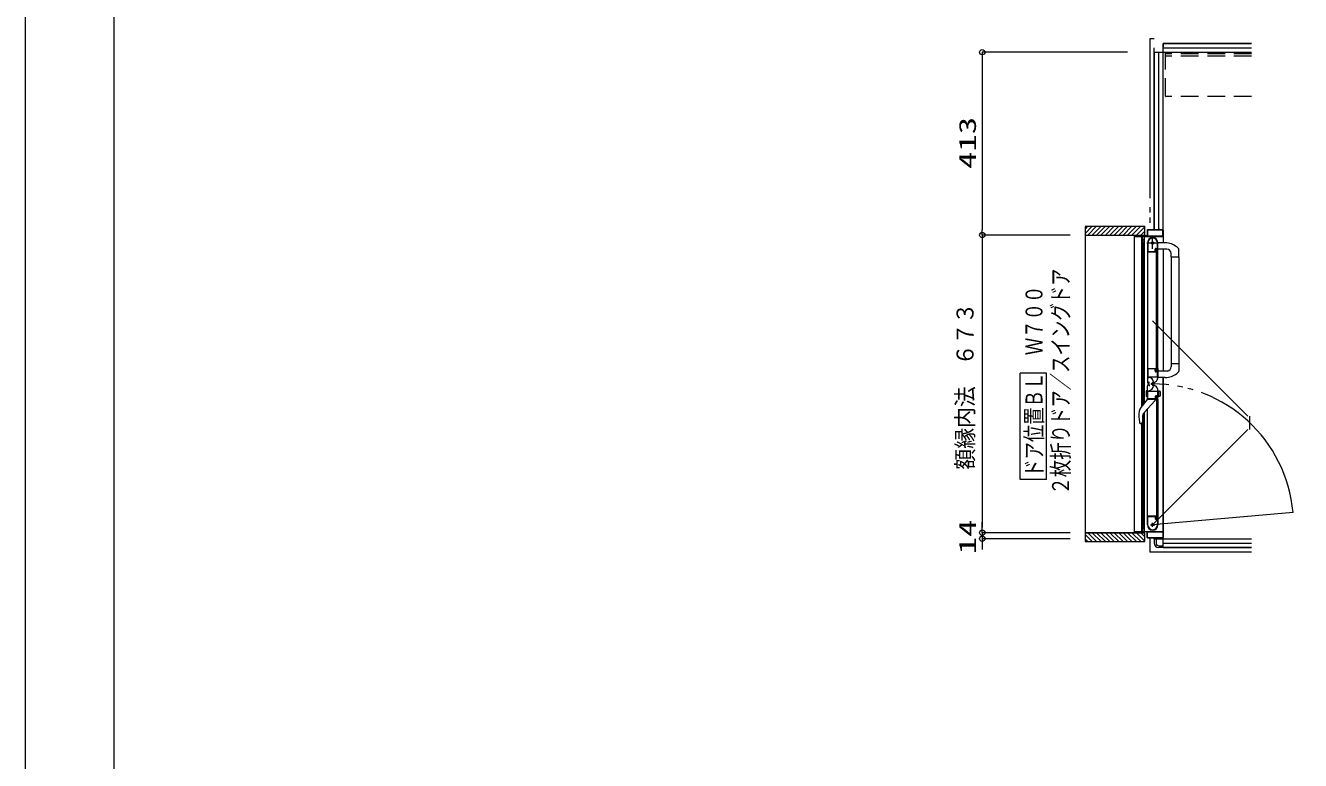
# Model space of a CAD drawing. Units: millimetres on the paper. Extents: x -305 to 305, y -152 to 152.
# Drawn here: x -301 to -156.9, y 0 to 83.1 of the extents above; entities that cross this region are included whole.
import ezdxf
from ezdxf.enums import TextEntityAlignment as Align

# ---------------------------------------------------------------- set-up
doc = ezdxf.new("R2010")
doc.units = ezdxf.units.MM
for name, pattern in [('DASHED2', [3, 2, -1]), ('LONG_CHAIN', [21, 18, -1, 1, -1]), ('LONG_DOUBLE_CHAIN', [21.8, 18, -1, 0.6, -0.6, 0.6, -1])]:
    doc.linetypes.add(name, pattern=pattern)
for name, color, linetype, lineweight in [('0-0_0', 7, 'Continuous', 9), ('0-1_VIEW0001', 7, 'Continuous', 9), ('0-3_図面枠', 3, 'Continuous', 9), ('0-4_DEFPOINTS', 7, 'Continuous', 9)]:
    doc.layers.add(name, color=color, linetype=linetype, lineweight=lineweight)
doc.styles.add('ＭＳ ゴシック', font='')
doc.styles.get('ＭＳ ゴシック').set_extended_font_data('MS Gothic')

# ---------------------------------------------------------------- blocks, each defined once
blk = doc.blocks.new('_ORIGIN')
at = {"layer": '0-0_0'}
blk.add_line((0, 0), (-1, 0), dxfattribs=at)
blk.add_circle((0, 0), 0.5, dxfattribs=at)

msp = doc.modelspace()

# ---------------------------------------------------------------- linework, layer by layer
at = {"layer": '0-0_0'}
for p, q in [((-176.475, 80.074), (-192.881, 80.074)), ((-192.881, 79.474), (-192.881, 60.004)), ((-182.923, 59.404), (-192.881, 59.404)), ((-182.923, 59.404), (-192.881, 59.404)), ((-192.881, 58.804), (-192.881, 26.354)), ((-192.881, 26.354), (-192.881, 26.954)), ((-182.923, 25.754), (-192.881, 25.754)), ((-182.923, 25.754), (-192.881, 25.754)), ((-192.881, 25.754), (-192.881, 25.074)), ((-182.923, 25.074), (-192.881, 25.074)), ((-192.881, 24.474), (-192.881, 23.874))]:
    msp.add_line(p, q, dxfattribs=at)
at = {"layer": '0-1_VIEW0001', "linetype": 'LONG_DOUBLE_CHAIN'}
for p, q in [((-173.934, 81.573), (-173.934, 59.998)), ((-173.434, 81.573), (-173.934, 81.573)), ((-173.619, 49.695), (-162.859, 38.934)), ((-162.659, 38.934), (-162.659, 37.408)), ((-173.619, 26.648), (-162.859, 37.408)), ((-157.755, 28.036), (-173.619, 26.648)), ((-173.934, 25.148), (-173.934, 23.573)), ((-162.434, 23.573), (-173.934, 23.573))]:
    msp.add_line(p, q, dxfattribs=at)
at = {"layer": '0-1_VIEW0001'}
for p, q in [((-172.434, 81.073), (-162.434, 81.073)), ((-172.434, 59.948), (-172.434, 81.073)), ((-162.434, 81.073), (-172.434, 81.073)), ((-172.434, 81.073), (-172.434, 80.673)), ((-173.434, 80.073), (-173.434, 80.573)), ((-173.434, 59.998), (-173.434, 80.073)), ((-173.434, 80.073), (-162.434, 80.073)), ((-173.434, 80.073), (-173.434, 59.998)), ((-172.934, 59.998), (-172.934, 80.073)), ((-172.434, 80.573), (-162.434, 80.573)), ((-181.259, 60.398), (-174.509, 60.398)), ((-181.259, 59.583), (-180.444, 60.398)), ((-181.259, 60.078), (-180.939, 60.398)), ((-181.259, 60.347), (-181.259, 24.748)), ((-181.259, 59.398), (-174.509, 59.398)), ((-180.949, 59.398), (-179.949, 60.398)), ((-180.454, 59.398), (-179.454, 60.398)), ((-179.959, 59.398), (-178.959, 60.398)), ((-179.459, 59.398), (-178.459, 60.398)), ((-178.959, 59.398), (-177.959, 60.398)), ((-178.459, 59.398), (-177.459, 60.398)), ((-177.959, 59.398), (-176.959, 60.398)), ((-177.459, 59.398), (-176.459, 60.398)), ((-176.959, 59.398), (-175.959, 60.398)), ((-176.459, 59.398), (-175.459, 60.398)), ((-175.959, 59.398), (-174.959, 60.398)), ((-175.684, 59.383), (-175.684, 59.263)), ((-175.684, 25.898), (-175.684, 59.248)), ((-175.669, 59.248), (-174.834, 59.248)), ((-175.634, 59.313), (-175.634, 59.383)), ((-174.249, 59.298), (-175.619, 59.298)), ((-175.459, 59.398), (-174.509, 60.348)), ((-174.959, 59.398), (-174.509, 59.848)), ((-174.857, 40.019), (-174.857, 59.248)), ((-174.819, 59.233), (-174.819, 58.548)), ((-174.769, 58.913), (-174.769, 59.233)), ((-174.754, 59.248), (-172.459, 59.248)), ((-174.541, 40.403), (-174.541, 59.248)), ((-174.509, 59.399), (-174.509, 60.398)), ((-174.234, 59.948), (-174.234, 59.313)), ((-174.189, 59.938), (-174.189, 59.313)), ((-172.889, 59.998), (-174.184, 59.998)), ((-172.494, 59.953), (-174.174, 59.953)), ((-174.174, 59.298), (-172.494, 59.298)), ((-172.874, 60.063), (-172.874, 60.013)), ((-172.844, 60.073), (-172.864, 60.073)), ((-172.834, 60.013), (-172.834, 60.063)), ((-172.484, 59.998), (-172.819, 59.998)), ((-172.479, 59.313), (-172.479, 59.938)), ((-172.434, 59.95), (-172.434, 58.524)), ((-174.769, 58.568), (-174.769, 58.838)), ((-174.769, 58.498), (-174.669, 58.498)), ((-174.669, 58.898), (-174.754, 58.898)), ((-174.754, 58.853), (-174.684, 58.853)), ((-174.684, 58.553), (-174.754, 58.553)), ((-174.681, 40.233), (-174.681, 58.498)), ((-174.669, 58.838), (-174.669, 58.793)), ((-174.669, 58.613), (-174.669, 58.568)), ((-174.654, 58.778), (-174.634, 58.778)), ((-174.634, 58.628), (-174.654, 58.628)), ((-174.619, 58.793), (-174.619, 58.848)), ((-174.619, 58.548), (-174.619, 58.613)), ((-174.219, 58.499), (-174.219, 44.323)), ((-174.169, 58.572), (-174.169, 57.558)), ((-173.329, 57.558), (-173.329, 57.818)), ((-173.284, 57.573), (-173.284, 57.798)), ((-173.254, 57.893), (-173.139, 57.893)), ((-173.234, 57.848), (-173.109, 57.848)), ((-173.184, 57.823), (-173.084, 57.823)), ((-173.184, 43.998), (-173.184, 57.823)), ((-173.084, 43.998), (-173.084, 57.823)), ((-173.064, 57.968), (-173.064, 58.498)), ((-173.019, 57.513), (-173.019, 58.498)), ((-172.024, 57.803), (-173.019, 57.803)), ((-172.191, 58.523), (-173.009, 58.526)), ((-172.434, 57.798), (-172.434, 44.024)), ((-170.896, 58.061), (-170.697, 57.877)), ((-170.669, 56.948), (-170.669, 57.808)), ((-174.209, 57.498), (-173.268, 57.498)), ((-174.159, 57.548), (-173.339, 57.548)), ((-173.255, 57.505), (-173.246, 57.52)), ((-173.244, 57.527), (-173.244, 57.533)), ((-173.082, 57.52), (-173.073, 57.505)), ((-173.061, 57.498), (-173.034, 57.498)), ((-173.034, 44.323), (-173.034, 57.498)), ((-171.524, 56.948), (-171.524, 57.303)), ((-171.524, 56.948), (-170.669, 56.948)), ((-171.519, 56.948), (-171.519, 44.874)), ((-170.669, 56.948), (-170.669, 44.012)), ((-171.524, 44.874), (-171.524, 44.519)), ((-171.524, 44.874), (-170.669, 44.874)), ((-185.61, 43.785), (-188.61, 43.785)), ((-188.61, 31.785), (-188.61, 43.785)), ((-185.61, 31.785), (-185.61, 43.785)), ((-174.219, 44.354), (-174.219, 42.784)), ((-174.219, 44.323), (-173.268, 44.323)), ((-174.169, 44.263), (-174.169, 43.403)), ((-173.344, 44.273), (-174.159, 44.273)), ((-174.159, 43.393), (-173.079, 43.393)), ((-174.145, 43.303), (-174.065, 43.303)), ((-173.329, 44.008), (-173.329, 44.258)), ((-173.284, 44.023), (-173.284, 44.248)), ((-173.246, 44.302), (-173.255, 44.316)), ((-173.139, 43.933), (-173.254, 43.933)), ((-173.244, 44.288), (-173.244, 44.294)), ((-173.109, 43.973), (-173.234, 43.973)), ((-173.084, 43.998), (-173.184, 43.998)), ((-173.073, 44.316), (-173.082, 44.302)), ((-173.064, 43.408), (-173.064, 43.858)), ((-173.034, 44.323), (-173.061, 44.323)), ((-173.019, 44.308), (-173.019, 43.322)), ((-171.955, 44.024), (-173.009, 44.024)), ((-172.191, 43.298), (-173.009, 43.296)), ((-172.434, 43.298), (-172.434, 25.198)), ((-172.434, 24.073), (-172.434, 43.298)), ((-170.894, 43.761), (-170.697, 43.944)), ((-174.319, 41.149), (-174.319, 41.796)), ((-174.219, 40.793), (-174.219, 42.363)), ((-174.069, 42.633), (-174.039, 42.633)), ((-174.069, 42.513), (-174.039, 42.513)), ((-174.014, 42.658), (-174.014, 42.808)), ((-174.014, 42.488), (-174.014, 42.338)), ((-173.525, 42.763), (-173.525, 42.383)), ((-173.449, 42.727), (-173.319, 42.802)), ((-173.449, 42.419), (-173.319, 42.344)), ((-173.019, 40.838), (-173.019, 41.824)), ((-173.019, 41.823), (-172.825, 41.77)), ((-172.919, 41.149), (-172.919, 41.796)), ((-174.932, 39.928), (-174.194, 40.823)), ((-173.373, 40.661), (-174.551, 39.373)), ((-174.369, 41.756), (-174.369, 41.19)), ((-174.219, 41.123), (-174.343, 41.156)), ((-173.268, 40.823), (-174.209, 40.823)), ((-174.169, 40.883), (-174.169, 41.743)), ((-174.159, 41.753), (-173.079, 41.753)), ((-173.344, 40.873), (-174.159, 40.873)), ((-173.344, 40.823), (-173.344, 40.732)), ((-173.329, 41.138), (-173.329, 40.888)), ((-173.284, 41.123), (-173.284, 40.898)), ((-173.246, 40.845), (-173.255, 40.83)), ((-173.139, 41.213), (-173.254, 41.213)), ((-173.244, 40.858), (-173.244, 40.852)), ((-173.109, 41.173), (-173.234, 41.173)), ((-173.184, 41.148), (-173.184, 27.323)), ((-173.084, 41.148), (-173.184, 41.148)), ((-173.084, 41.148), (-173.084, 27.323)), ((-173.073, 40.83), (-173.082, 40.845)), ((-173.064, 41.738), (-173.064, 41.288)), ((-173.034, 40.823), (-173.061, 40.823)), ((-173.034, 40.823), (-173.034, 27.648)), ((-173.019, 41.123), (-172.825, 41.175)), ((-172.769, 41.698), (-172.769, 41.247)), ((-174.681, 26.648), (-174.681, 39.188)), ((-174.541, 25.898), (-174.541, 39.385)), ((-174.219, 26.648), (-174.219, 39.736)), ((-175.112, 38.236), (-175.068, 38.121)), ((-175.041, 38.087), (-175.068, 38.121)), ((-175.041, 38.087), (-175.04, 38.086)), ((-174.916, 38.073), (-174.998, 38.073)), ((-174.857, 25.898), (-174.857, 38.073)), ((-174.84, 38.109), (-174.841, 38.106)), ((-174.778, 38.789), (-174.778, 38.27)), ((-185.61, 31.785), (-188.61, 31.785)), ((-174.209, 27.648), (-173.268, 27.648)), ((-174.169, 26.574), (-174.169, 27.588)), ((-174.159, 27.598), (-173.339, 27.598)), ((-173.329, 27.588), (-173.329, 27.328)), ((-173.284, 27.573), (-173.284, 27.348)), ((-173.255, 27.641), (-173.246, 27.627)), ((-173.244, 27.619), (-173.244, 27.613)), ((-173.082, 27.627), (-173.073, 27.641)), ((-173.061, 27.648), (-173.034, 27.648)), ((-173.019, 27.633), (-173.019, 26.648)), ((-174.819, 25.913), (-174.819, 26.598)), ((-174.769, 26.648), (-174.669, 26.648)), ((-174.769, 26.578), (-174.769, 26.308)), ((-174.769, 26.233), (-174.769, 25.913)), ((-174.684, 26.593), (-174.754, 26.593)), ((-174.754, 26.293), (-174.684, 26.293)), ((-174.669, 26.248), (-174.754, 26.248)), ((-174.669, 26.533), (-174.669, 26.578)), ((-174.669, 26.308), (-174.669, 26.353)), ((-174.634, 26.518), (-174.654, 26.518)), ((-174.654, 26.368), (-174.634, 26.368)), ((-174.619, 26.598), (-174.619, 26.533)), ((-174.619, 26.353), (-174.619, 26.298)), ((-173.254, 27.253), (-173.139, 27.253)), ((-173.234, 27.298), (-173.109, 27.298)), ((-173.184, 27.323), (-173.084, 27.323)), ((-173.064, 27.178), (-173.064, 26.648)), ((-181.259, 25.748), (-174.509, 25.748)), ((-181.259, 25.563), (-180.444, 24.748)), ((-181.259, 25.068), (-180.939, 24.748)), ((-180.949, 25.748), (-179.949, 24.748)), ((-180.454, 25.748), (-179.454, 24.748)), ((-179.959, 25.748), (-178.959, 24.748)), ((-179.459, 25.748), (-178.459, 24.748)), ((-178.959, 25.748), (-177.959, 24.748)), ((-178.459, 25.748), (-177.459, 24.748)), ((-177.959, 25.748), (-176.959, 24.748)), ((-177.459, 25.748), (-176.459, 24.748)), ((-176.959, 25.748), (-175.959, 24.748)), ((-176.459, 25.748), (-175.459, 24.748)), ((-175.959, 25.748), (-174.959, 24.748)), ((-175.684, 25.763), (-175.684, 25.883)), ((-175.669, 25.898), (-174.834, 25.898)), ((-175.634, 25.833), (-175.634, 25.763)), ((-174.249, 25.848), (-175.619, 25.848)), ((-175.459, 25.748), (-174.509, 24.798)), ((-174.959, 25.748), (-174.509, 25.298)), ((-174.754, 25.898), (-172.459, 25.898)), ((-174.234, 25.198), (-174.234, 25.833)), ((-174.189, 25.208), (-174.189, 25.833)), ((-172.889, 25.148), (-174.184, 25.148)), ((-174.174, 25.848), (-172.494, 25.848)), ((-172.494, 25.193), (-174.174, 25.193)), ((-173.434, 25.073), (-173.434, 25.148)), ((-173.434, 25.148), (-173.434, 25.073)), ((-173.434, 25.073), (-162.434, 25.073)), ((-173.034, 25.073), (-173.434, 25.073)), ((-173.434, 25.073), (-173.434, 24.573)), ((-173.234, 25.073), (-173.234, 24.573)), ((-172.934, 25.073), (-172.934, 25.148)), ((-172.874, 25.083), (-172.874, 25.133)), ((-172.844, 25.073), (-172.864, 25.073)), ((-172.834, 25.133), (-172.834, 25.083)), ((-172.484, 25.148), (-172.819, 25.148)), ((-172.479, 25.833), (-172.479, 25.208)), ((-172.434, 24.573), (-162.434, 24.573)), ((-172.934, 24.273), (-172.434, 24.273)), ((-172.434, 24.073), (-172.934, 24.073)), ((-172.434, 24.073), (-172.434, 24.473)), ((-172.434, 24.073), (-162.434, 24.073)), ((-162.434, 24.073), (-172.434, 24.073))]:
    msp.add_line(p, q, dxfattribs=at)
at = {"layer": '0-1_VIEW0001', "color": 6, "linetype": 'DASHED2'}
for p, q in [((-172.184, 75.123), (-172.184, 80.073)), ((-162.434, 79.873), (-172.184, 79.873)), ((-162.434, 79.623), (-172.184, 79.623)), ((-162.434, 75.073), (-172.184, 75.073))]:
    msp.add_line(p, q, dxfattribs=at)
at = {"layer": '0-1_VIEW0001', "linetype": 'LONG_CHAIN'}
for p, q in [((-173.619, 57.848), (-173.619, 59.148)), ((-172.969, 58.498), (-174.269, 58.498)), ((-173.832, 42.573), (-173.44, 42.573)), ((-173.619, 42.786), (-173.619, 42.361)), ((-173.849, 26.648), (-173.389, 26.648)), ((-173.619, 26.418), (-173.619, 26.878))]:
    msp.add_line(p, q, dxfattribs=at)
at = {"layer": '0-1_VIEW0001', "color": 5}
msp.add_line((-174.509, 25.748), (-181.259, 25.748), dxfattribs=at)
at = {"layer": '0-1_VIEW0001'}
for points in [[(-174.219, 41.123), (-174.219, 41.823), (-174.343, 41.789)], [(-174.998, 38.073), (-175, 38.073), (-175.002, 38.074), (-175.005, 38.074), (-175.007, 38.074), (-175.009, 38.074), (-175.011, 38.075), (-175.013, 38.075), (-175.016, 38.076), (-175.018, 38.076), (-175.02, 38.076), (-175.022, 38.077), (-175.025, 38.078), (-175.027, 38.078), (-175.029, 38.079), (-175.031, 38.08), (-175.033, 38.081), (-175.035, 38.082), (-175.037, 38.084), (-175.039, 38.085), (-175.04, 38.086)], [(-174.839, 38.109), (-174.838, 38.11), (-174.838, 38.111), (-174.837, 38.112), (-174.836, 38.113), (-174.835, 38.114), (-174.834, 38.116), (-174.833, 38.117), (-174.831, 38.118), (-174.83, 38.12), (-174.829, 38.121), (-174.828, 38.122), (-174.827, 38.124), (-174.826, 38.125), (-174.825, 38.127), (-174.824, 38.128), (-174.823, 38.13), (-174.822, 38.131), (-174.821, 38.133), (-174.82, 38.135), (-174.818, 38.138), (-174.816, 38.141), (-174.814, 38.144), (-174.812, 38.147), (-174.81, 38.151), (-174.808, 38.154), (-174.806, 38.158), (-174.804, 38.161), (-174.802, 38.165), (-174.8, 38.169), (-174.799, 38.173), (-174.797, 38.177), (-174.796, 38.18), (-174.794, 38.184), (-174.793, 38.188), (-174.791, 38.192), (-174.79, 38.196), (-174.789, 38.2), (-174.787, 38.205), (-174.786, 38.209)], [(-174.786, 38.209), (-174.785, 38.213), (-174.784, 38.217), (-174.783, 38.221), (-174.782, 38.226), (-174.782, 38.23), (-174.781, 38.234), (-174.78, 38.238), (-174.78, 38.243), (-174.779, 38.247), (-174.779, 38.252), (-174.779, 38.254), (-174.778, 38.256), (-174.778, 38.258), (-174.778, 38.26), (-174.778, 38.262), (-174.778, 38.264), (-174.778, 38.267), (-174.778, 38.269), (-174.778, 38.271), (-174.778, 38.273)], [(-181.259, 24.748), (-174.509, 24.748), (-174.509, 25.749)]]:
    msp.add_lwpolyline(points, dxfattribs=at)
for centre, radius in [((-173.619, 58.498), 0.125), ((-173.619, 42.573), 0.113), ((-173.619, 26.648), 0.125)]:
    msp.add_circle(centre, radius, dxfattribs=at)
at = {"layer": '0-1_VIEW0001', "color": 6, "linetype": 'DASHED2'}
msp.add_arc((-172.134, 75.123), 0.05, 180, 270, dxfattribs=at)
at = {"layer": '0-1_VIEW0001'}
for centre, radius, start, end in [((-175.669, 59.383), 0.015, 90, 180), ((-175.669, 59.263), 0.015, 180, 270), ((-175.649, 59.383), 0.015, 0, 90), ((-175.619, 59.313), 0.015, 180, 270), ((-174.834, 59.233), 0.015, 0, 90), ((-174.754, 59.233), 0.015, 90, 180), ((-174.249, 59.313), 0.015, 270, 0), ((-174.184, 59.948), 0.05, 90, 180), ((-173.619, 58.498), 0.6, 0, 180), ((-174.174, 59.938), 0.015, 90, 180), ((-174.174, 59.313), 0.015, 180, 270), ((-172.889, 60.013), 0.015, 270, 0), ((-172.864, 60.063), 0.01, 90, 180), ((-172.844, 60.063), 0.01, 0, 90), ((-172.819, 60.013), 0.015, 180, 270), ((-172.494, 59.938), 0.015, 0, 90), ((-172.494, 59.313), 0.015, 270, 0), ((-172.484, 59.948), 0.05, 0, 90), ((-172.459, 59.273), 0.025, 270, 0), ((-174.769, 58.548), 0.05, 180, 270), ((-174.754, 58.913), 0.015, 180, 270), ((-174.754, 58.838), 0.015, 90, 180), ((-174.754, 58.568), 0.015, 180, 270), ((-174.684, 58.838), 0.015, 0, 90), ((-174.684, 58.568), 0.015, 270, 0), ((-174.669, 58.848), 0.05, 0, 90), ((-174.654, 58.793), 0.015, 180, 270), ((-174.654, 58.613), 0.015, 90, 180), ((-174.669, 58.548), 0.05, 270, 0), ((-174.634, 58.793), 0.015, 270, 0), ((-174.634, 58.613), 0.015, 0, 90), ((-173.619, 58.498), 0.555, 0, 172.23293), ((-174.159, 58.572), 0.01, 172.23293, 180), ((-173.254, 57.818), 0.075, 90, 180), ((-173.234, 57.798), 0.05, 90, 180), ((-173.139, 57.968), 0.075, 270, 0), ((-173.109, 57.823), 0.025, 0, 90), ((-172.199, 56.453), 2.07, 50.97582, 89.8), ((-172.024, 57.303), 0.5, 0, 90), ((-170.769, 57.808), 0.1, 0, 43.47243), ((-174.209, 57.508), 0.01, 180, 270), ((-174.159, 57.558), 0.01, 180, 270), ((-173.339, 57.558), 0.01, 270, 0), ((-173.259, 57.573), 0.025, 180, 270), ((-173.268, 57.513), 0.015, 270, 329.03624), ((-173.259, 57.533), 0.015, 0, 90), ((-173.259, 57.527), 0.015, 329.03624, 0), ((-173.069, 57.527), 0.015, 180, 210.96376), ((-173.061, 57.513), 0.015, 210.96376, 270), ((-173.034, 57.513), 0.015, 270, 0), ((-174.209, 44.313), 0.01, 90, 180), ((-174.159, 44.263), 0.01, 90, 180), ((-174.159, 43.403), 0.01, 180, 270), ((-174.065, 42.763), 0.54, 0, 90), ((-173.344, 44.258), 0.015, 0, 90), ((-173.254, 44.008), 0.075, 180, 270), ((-173.619, 43.322), 0.6, 300, 0), ((-173.259, 44.248), 0.025, 90, 180), ((-173.234, 44.023), 0.05, 180, 270), ((-173.268, 44.308), 0.015, 30.96376, 90), ((-173.259, 44.288), 0.015, 270, 0), ((-173.259, 44.294), 0.015, 0, 30.96376), ((-173.139, 43.858), 0.075, 0, 90), ((-173.109, 43.998), 0.025, 270, 0), ((-173.069, 44.294), 0.015, 149.03624, 180), ((-173.079, 43.408), 0.015, 270, 0), ((-173.061, 44.308), 0.015, 90, 149.03624), ((-173.034, 44.308), 0.015, 0, 90), ((-172.199, 45.368), 2.07, 270.2, 309.05814), ((-172.024, 44.519), 0.5, 277.95562, 0), ((-170.769, 44.013), 0.1, 316.52757, 0), ((-174.069, 42.783), 0.15, 180, 270), ((-174.069, 42.363), 0.15, 90, 180), ((-174.065, 42.383), 0.54, 270, 0), ((-174.039, 42.658), 0.025, 270, 0), ((-174.039, 42.488), 0.025, 0, 90), ((-173.619, 41.824), 0.6, 0, 60), ((-174.334, 41.756), 0.035, 105, 180), ((-174.334, 41.19), 0.035, 180, 255), ((-174.209, 40.833), 0.01, 180, 270), ((-174.159, 41.743), 0.01, 90, 180), ((-174.159, 40.883), 0.01, 180, 270), ((-173.444, 40.732), 0.1, 317.56377, 0), ((-173.344, 40.888), 0.015, 270, 0), ((-173.254, 41.138), 0.075, 90, 180), ((-173.234, 41.123), 0.05, 90, 180), ((-173.259, 40.898), 0.025, 180, 270), ((-173.268, 40.838), 0.015, 270, 329.03624), ((-173.259, 40.858), 0.015, 0, 90), ((-173.259, 40.852), 0.015, 329.03624, 0), ((-173.139, 41.288), 0.075, 270, 0), ((-173.109, 41.148), 0.025, 0, 90), ((-173.069, 40.852), 0.015, 180, 210.96376), ((-173.079, 41.738), 0.015, 0, 90), ((-173.061, 40.838), 0.015, 210.96376, 270), ((-173.034, 40.838), 0.015, 270, 0), ((-172.844, 41.698), 0.075, 0, 75), ((-172.844, 41.247), 0.075, 285, 0), ((-171.504, 38.908), 3.67, 170.71156, 190.5453), ((-174.238, 39.355), 0.9, 140.5, 170.71156), ((-173.913, 38.789), 0.865, 137.56377, 180), ((-174.916, 38.173), 0.1, 270, 318.18968), ((-174.209, 27.638), 0.01, 90, 180), ((-174.159, 27.588), 0.01, 90, 180), ((-173.339, 27.588), 0.01, 0, 90), ((-173.259, 27.573), 0.025, 90, 180), ((-173.268, 27.633), 0.015, 30.96376, 90), ((-173.259, 27.613), 0.015, 270, 0), ((-173.259, 27.619), 0.015, 0, 30.96376), ((-173.069, 27.619), 0.015, 149.03624, 180), ((-173.061, 27.633), 0.015, 90, 149.03624), ((-173.034, 27.633), 0.015, 0, 90), ((-174.769, 26.598), 0.05, 90, 180), ((-174.754, 26.578), 0.015, 90, 180), ((-174.754, 26.308), 0.015, 180, 270), ((-174.754, 26.233), 0.015, 90, 180), ((-174.684, 26.578), 0.015, 0, 90), ((-174.684, 26.308), 0.015, 270, 0), ((-174.669, 26.598), 0.05, 0, 90), ((-174.654, 26.533), 0.015, 180, 270), ((-174.654, 26.353), 0.015, 90, 180), ((-174.669, 26.298), 0.05, 270, 0), ((-174.634, 26.533), 0.015, 270, 0), ((-174.634, 26.353), 0.015, 0, 90), ((-174.204, 26.748), 0.015, 177.30646, 180), ((-173.619, 26.648), 0.6, 180, 0), ((-173.619, 26.648), 0.555, 187.76707, 0), ((-174.159, 26.574), 0.01, 180, 187.76707), ((-173.254, 27.328), 0.075, 180, 270), ((-173.234, 27.348), 0.05, 180, 270), ((-173.139, 27.178), 0.075, 0, 90), ((-173.109, 27.323), 0.025, 270, 0), ((-175.669, 25.883), 0.015, 90, 180), ((-175.669, 25.763), 0.015, 180, 270), ((-175.649, 25.763), 0.015, 270, 0), ((-175.619, 25.833), 0.015, 90, 180), ((-174.834, 25.913), 0.015, 270, 0), ((-174.754, 25.913), 0.015, 180, 270), ((-174.249, 25.833), 0.015, 0, 90), ((-174.184, 25.198), 0.05, 180, 270), ((-174.174, 25.833), 0.015, 90, 180), ((-174.174, 25.208), 0.015, 180, 270), ((-172.934, 24.573), 0.5, 180, 270), ((-172.934, 24.573), 0.3, 180, 270), ((-172.889, 25.133), 0.015, 0, 90), ((-172.864, 25.083), 0.01, 180, 270), ((-172.844, 25.083), 0.01, 270, 0), ((-172.819, 25.133), 0.015, 90, 180), ((-172.494, 25.833), 0.015, 0, 90), ((-172.494, 25.208), 0.015, 270, 0), ((-172.484, 25.198), 0.05, 270, 0), ((-172.459, 25.873), 0.025, 0, 90)]:
    msp.add_arc(centre, radius, start, end, dxfattribs=at)
at = {"layer": '0-1_VIEW0001', "linetype": 'LONG_DOUBLE_CHAIN'}
msp.add_arc((-173.619, 26.648), 15.925, 5, 90, dxfattribs=at)
at = {"layer": '0-3_図面枠'}
msp.add_lwpolyline([(-291.017, -138.498), (108.983, -138.498), (108.983, 138.502), (-291.017, 138.502)], close=True, dxfattribs=at)
at = {"layer": '0-4_DEFPOINTS'}
msp.add_line((-301.017, -148.498), (-301.017, 148.502), dxfattribs=at)

# ---------------------------------------------------------------- block references
at = {"layer": '0-0_0', "xscale": 0.6, "yscale": 0.6}
for p, rotation in [((-192.881, 80.074), 90), ((-192.881, 59.404), 270), ((-192.881, 59.404), 90), ((-192.881, 25.754), 270), ((-192.881, 25.754), 270), ((-192.881, 25.074), 90)]:
    msp.add_blockref('_ORIGIN', p, dxfattribs=dict(at, rotation=rotation))

# ---------------------------------------------------------------- texts
at = {"layer": '0-0_0', "style": 'ＭＳ ゴシック'}
for s, width, p in [('413', 1.5, (-193.011, 66.883)), ('額縁内法\u3000６７３', 0.9, (-193.284, 32.886)), ('14', 1.5, (-193.011, 23.319))]:
    msp.add_text(s, height=1.921, rotation=90, dxfattribs=dict(at, width=width)).set_placement(p, align=Align.BOTTOM_LEFT)
at = {"layer": '0-1_VIEW0001', "style": 'ＭＳ ゴシック', "width": 0.75}
for s, p in [('２枚折りドア／スイングドア', (-182.493, 30.07)), ('ドア位置ＢＬ\u3000Ｗ７００', (-185.49, 32.07))]:
    msp.add_text(s, height=1.921, rotation=90, dxfattribs=at).set_placement(p, align=Align.BOTTOM_LEFT)

doc.saveas('drawing.dxf')
